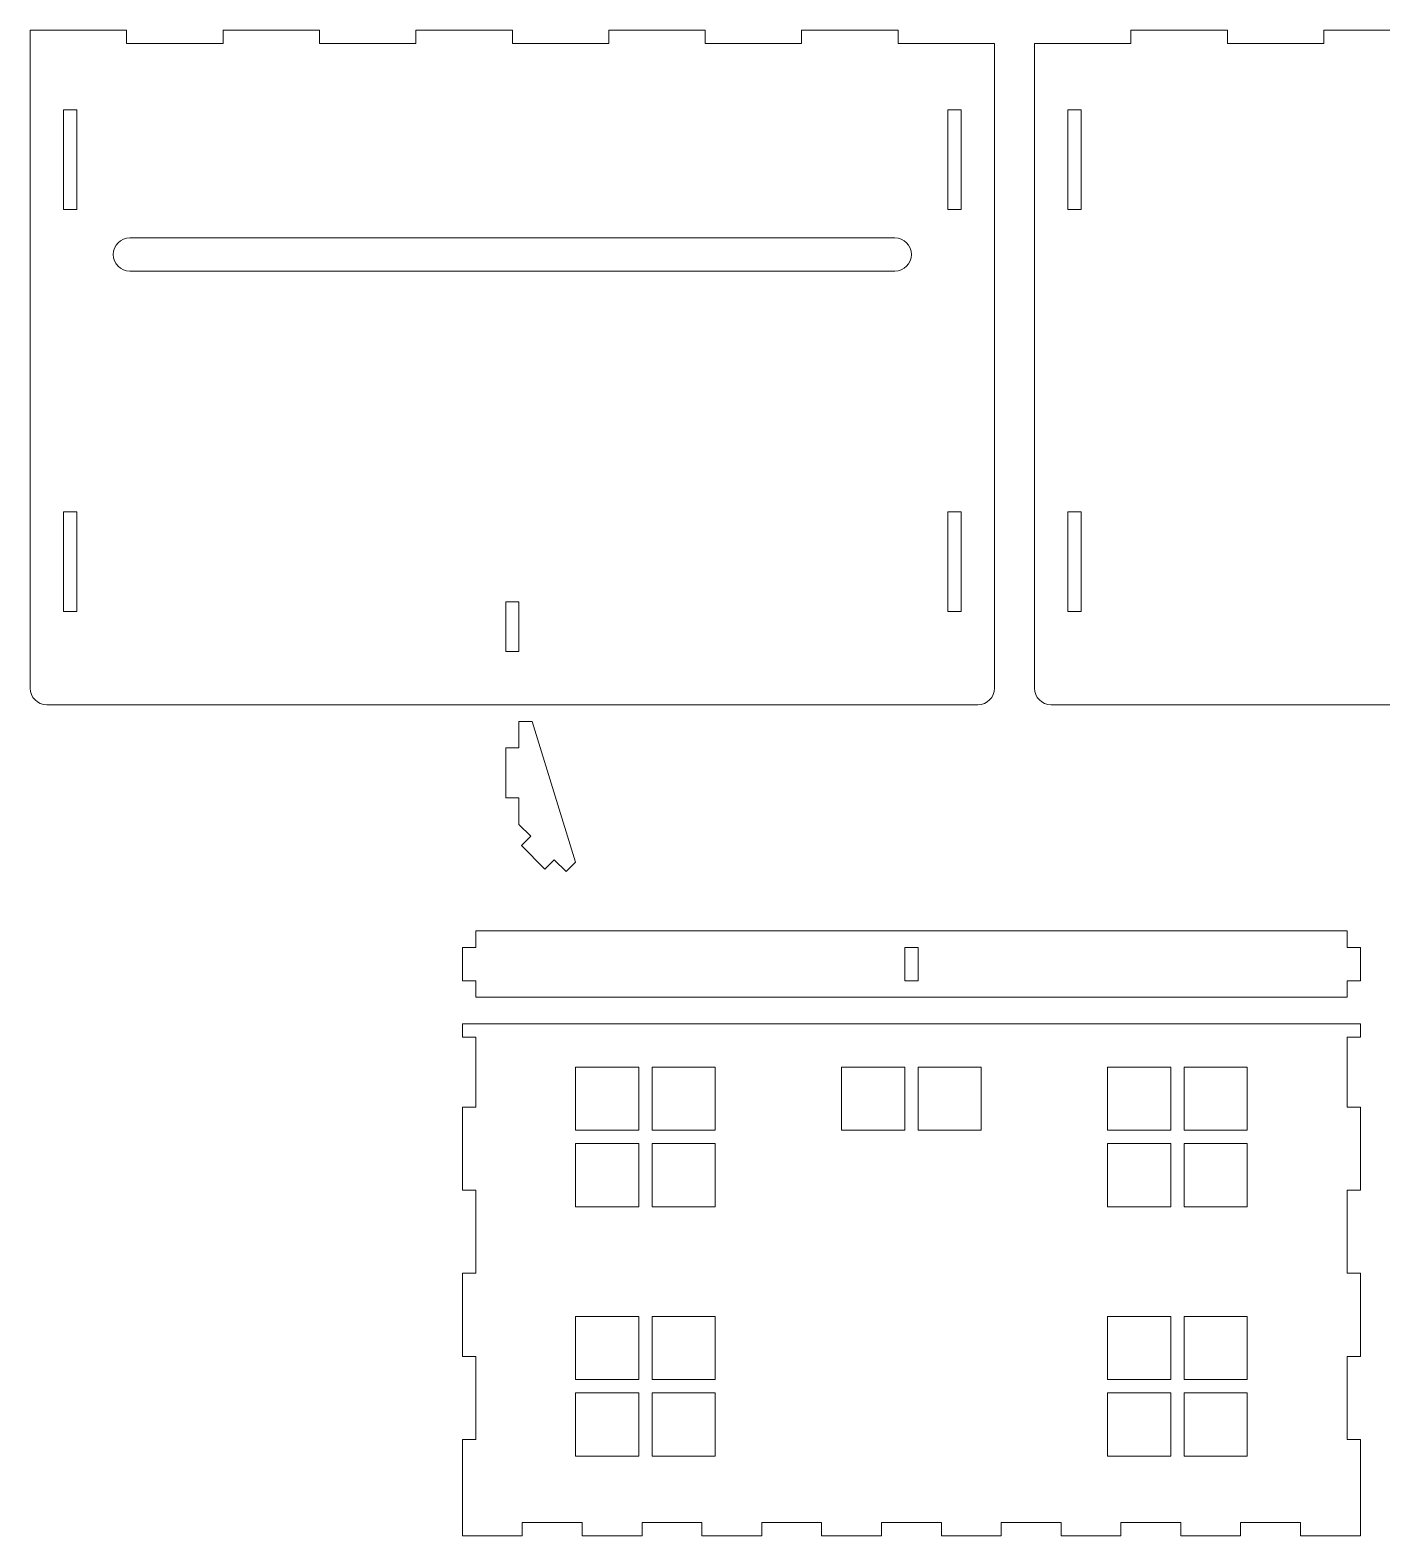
# Model space of a CAD drawing. Header units: centimetres. Extents: x -50 to 50, y -57 to 83.
# Drawn here: x -26.7 to 13.95, y 11.91 to 57.2 of the extents above; entities that cross this region are included whole.
import ezdxf

# ---------------------------------------------------------------- set-up
doc = ezdxf.new("R2010")
doc.units = ezdxf.units.CM
doc.header["$MEASUREMENT"] = 0
doc.layers.add('Layer 1', color=7, linetype='Continuous')

msp = doc.modelspace()

# ---------------------------------------------------------------- linework, layer by layer
at = {"layer": 'Layer 1', "color": 250, "lineweight": 9}
for points, knots in [([(-23.79999, 56.79927), (-23.79999, 56.79927), (-20.89999, 56.79927), (-20.89999, 56.79927), (-20.89999, 56.79927), (-20.89999, 56.79927), (-20.89999, 57.19927), (-20.89999, 57.19927), (-20.89999, 57.19927), (-20.89999, 57.19927), (-17.99999, 57.19927), (-17.99999, 57.19927), (-17.99999, 57.19927), (-17.99999, 57.19927), (-17.99999, 56.79927), (-17.99999, 56.79927), (-17.99999, 56.79927), (-17.99999, 56.79927), (-15.09999, 56.79927), (-15.09999, 56.79927), (-15.09999, 56.79927), (-15.09999, 56.79927), (-15.09999, 57.19927), (-15.09999, 57.19927), (-15.09999, 57.19927), (-15.09999, 57.19927), (-12.19999, 57.19927), (-12.19999, 57.19927), (-12.19999, 57.19927), (-12.19999, 57.19927), (-12.19999, 56.79927), (-12.19999, 56.79927), (-12.19999, 56.79927), (-12.19999, 56.79927), (-9.29999, 56.79927), (-9.29999, 56.79927), (-9.29999, 56.79927), (-9.29999, 56.79927), (-9.29999, 57.19927), (-9.29999, 57.19927), (-9.29999, 57.19927), (-9.29999, 57.19927), (-6.39999, 57.19927), (-6.39999, 57.19927), (-6.39999, 57.19927), (-6.39999, 57.19927), (-6.39999, 56.79927), (-6.39999, 56.79927), (-6.39999, 56.79927), (-6.39999, 56.79927), (-3.49999, 56.79927), (-3.49999, 56.79927), (-3.49999, 56.79927), (-3.49999, 56.79927), (-3.49999, 57.19927), (-3.49999, 57.19927), (-3.49999, 57.19927), (-3.49999, 57.19927), (-0.59999, 57.19927), (-0.59999, 57.19927), (-0.59999, 57.19927), (-0.59999, 57.19927), (-0.59999, 56.79927), (-0.59999, 56.79927), (-0.59999, 56.79927), (-0.59999, 56.79927), (2.3, 56.79927), (2.3, 56.79927), (2.3, 56.79927), (2.3, 56.79927), (2.3, 37.40738), (2.3, 37.40738), (2.3, 37.40738), (2.3, 37.13238), (2.07501, 36.90737), (1.80001, 36.90737), (1.80001, 36.90737), (1.80001, 36.90737), (-26.2, 36.90737), (-26.2, 36.90737), (-26.2, 36.90737), (-26.475, 36.90737), (-26.69999, 37.13238), (-26.69999, 37.40738), (-26.69999, 37.40738), (-26.69999, 37.40738), (-26.69999, 56.79927), (-26.69999, 56.79927), (-26.69999, 56.79927), (-26.69999, 56.79927), (-26.69999, 57.19927), (-26.69999, 57.19927), (-26.69999, 57.19927), (-26.69999, 57.19927), (-23.79999, 57.19927), (-23.79999, 57.19927), (-23.79999, 57.19927), (-23.79999, 57.19927), (-23.79999, 56.79927), (-23.79999, 56.79927)], [0, 0, 0, 0, 0.03846154, 0.03846154, 0.03846154, 0.03846154, 0.07692308, 0.07692308, 0.07692308, 0.07692308, 0.11538462, 0.11538462, 0.11538462, 0.11538462, 0.15384615, 0.15384615, 0.15384615, 0.15384615, 0.19230769, 0.19230769, 0.19230769, 0.19230769, 0.23076923, 0.23076923, 0.23076923, 0.23076923, 0.26923077, 0.26923077, 0.26923077, 0.26923077, 0.30769231, 0.30769231, 0.30769231, 0.30769231, 0.34615385, 0.34615385, 0.34615385, 0.34615385, 0.38461538, 0.38461538, 0.38461538, 0.38461538, 0.42307692, 0.42307692, 0.42307692, 0.42307692, 0.46153846, 0.46153846, 0.46153846, 0.46153846, 0.5, 0.5, 0.5, 0.5, 0.53846154, 0.53846154, 0.53846154, 0.53846154, 0.57692308, 0.57692308, 0.57692308, 0.57692308, 0.61538462, 0.61538462, 0.61538462, 0.61538462, 0.65384615, 0.65384615, 0.65384615, 0.65384615, 0.69230769, 0.69230769, 0.69230769, 0.69230769, 0.73076923, 0.73076923, 0.73076923, 0.73076923, 0.76923077, 0.76923077, 0.76923077, 0.76923077, 0.80769231, 0.80769231, 0.80769231, 0.80769231, 0.84615385, 0.84615385, 0.84615385, 0.84615385, 0.88461538, 0.88461538, 0.88461538, 0.88461538, 0.92307692, 0.92307692, 0.92307692, 0.92307692, 1, 1, 1, 1]), ([(29.59999, 56.79927), (29.59999, 56.79927), (26.69999, 56.79927), (26.69999, 56.79927), (26.69999, 56.79927), (26.69999, 56.79927), (26.69999, 57.19927), (26.69999, 57.19927), (26.69999, 57.19927), (26.69999, 57.19927), (23.79999, 57.19927), (23.79999, 57.19927), (23.79999, 57.19927), (23.79999, 57.19927), (23.79999, 56.79927), (23.79999, 56.79927), (23.79999, 56.79927), (23.79999, 56.79927), (20.89999, 56.79927), (20.89999, 56.79927), (20.89999, 56.79927), (20.89999, 56.79927), (20.89999, 57.19927), (20.89999, 57.19927), (20.89999, 57.19927), (20.89999, 57.19927), (17.99999, 57.19927), (17.99999, 57.19927), (17.99999, 57.19927), (17.99999, 57.19927), (17.99999, 56.79927), (17.99999, 56.79927), (17.99999, 56.79927), (17.99999, 56.79927), (15.09999, 56.79927), (15.09999, 56.79927), (15.09999, 56.79927), (15.09999, 56.79927), (15.09999, 57.19927), (15.09999, 57.19927), (15.09999, 57.19927), (15.09999, 57.19927), (12.19999, 57.19927), (12.19999, 57.19927), (12.19999, 57.19927), (12.19999, 57.19927), (12.19999, 56.79927), (12.19999, 56.79927), (12.19999, 56.79927), (12.19999, 56.79927), (9.29999, 56.79927), (9.29999, 56.79927), (9.29999, 56.79927), (9.29999, 56.79927), (9.29999, 57.19927), (9.29999, 57.19927), (9.29999, 57.19927), (9.29999, 57.19927), (6.39999, 57.19927), (6.39999, 57.19927), (6.39999, 57.19927), (6.39999, 57.19927), (6.39999, 56.79927), (6.39999, 56.79927), (6.39999, 56.79927), (6.39999, 56.79927), (3.5, 56.79927), (3.5, 56.79927), (3.5, 56.79927), (3.5, 56.79927), (3.5, 37.40738), (3.5, 37.40738), (3.5, 37.40738), (3.5, 37.13238), (3.72499, 36.90737), (3.99999, 36.90737), (3.99999, 36.90737), (3.99999, 36.90737), (32, 36.90737), (32, 36.90737), (32, 36.90737), (32.275, 36.90737), (32.49999, 37.13238), (32.49999, 37.40738), (32.49999, 37.40738), (32.49999, 37.40738), (32.49999, 56.79927), (32.49999, 56.79927), (32.49999, 56.79927), (32.49999, 56.79927), (32.49999, 57.19927), (32.49999, 57.19927), (32.49999, 57.19927), (32.49999, 57.19927), (29.59999, 57.19927), (29.59999, 57.19927), (29.59999, 57.19927), (29.59999, 57.19927), (29.59999, 56.79927), (29.59999, 56.79927)], [0, 0, 0, 0, 0.03846154, 0.03846154, 0.03846154, 0.03846154, 0.07692308, 0.07692308, 0.07692308, 0.07692308, 0.11538462, 0.11538462, 0.11538462, 0.11538462, 0.15384615, 0.15384615, 0.15384615, 0.15384615, 0.19230769, 0.19230769, 0.19230769, 0.19230769, 0.23076923, 0.23076923, 0.23076923, 0.23076923, 0.26923077, 0.26923077, 0.26923077, 0.26923077, 0.30769231, 0.30769231, 0.30769231, 0.30769231, 0.34615385, 0.34615385, 0.34615385, 0.34615385, 0.38461538, 0.38461538, 0.38461538, 0.38461538, 0.42307692, 0.42307692, 0.42307692, 0.42307692, 0.46153846, 0.46153846, 0.46153846, 0.46153846, 0.5, 0.5, 0.5, 0.5, 0.53846154, 0.53846154, 0.53846154, 0.53846154, 0.57692308, 0.57692308, 0.57692308, 0.57692308, 0.61538462, 0.61538462, 0.61538462, 0.61538462, 0.65384615, 0.65384615, 0.65384615, 0.65384615, 0.69230769, 0.69230769, 0.69230769, 0.69230769, 0.73076923, 0.73076923, 0.73076923, 0.73076923, 0.76923077, 0.76923077, 0.76923077, 0.76923077, 0.80769231, 0.80769231, 0.80769231, 0.80769231, 0.84615385, 0.84615385, 0.84615385, 0.84615385, 0.88461538, 0.88461538, 0.88461538, 0.88461538, 0.92307692, 0.92307692, 0.92307692, 0.92307692, 1, 1, 1, 1]), ([(-25.7, 54.79927), (-25.7, 54.79927), (-25.3, 54.79927), (-25.3, 54.79927), (-25.3, 54.79927), (-25.3, 54.79927), (-25.3, 51.79927), (-25.3, 51.79927), (-25.3, 51.79927), (-25.3, 51.79927), (-25.7, 51.79927), (-25.7, 51.79927), (-25.7, 51.79927), (-25.7, 51.79927), (-25.7, 54.79927), (-25.7, 54.79927)], [0, 0, 0, 0, 0.2, 0.2, 0.2, 0.2, 0.4, 0.4, 0.4, 0.4, 0.6, 0.6, 0.6, 0.6, 1, 1, 1, 1]), ([(0.90001, 54.79927), (0.90001, 54.79927), (1.30001, 54.79927), (1.30001, 54.79927), (1.30001, 54.79927), (1.30001, 54.79927), (1.30001, 51.79927), (1.30001, 51.79927), (1.30001, 51.79927), (1.30001, 51.79927), (0.90001, 51.79927), (0.90001, 51.79927), (0.90001, 51.79927), (0.90001, 51.79927), (0.90001, 54.79927), (0.90001, 54.79927)], [0, 0, 0, 0, 0.2, 0.2, 0.2, 0.2, 0.4, 0.4, 0.4, 0.4, 0.6, 0.6, 0.6, 0.6, 1, 1, 1, 1]), ([(4.89999, 54.79927), (4.89999, 54.79927), (4.49999, 54.79927), (4.49999, 54.79927), (4.49999, 54.79927), (4.49999, 54.79927), (4.49999, 51.79927), (4.49999, 51.79927), (4.49999, 51.79927), (4.49999, 51.79927), (4.89999, 51.79927), (4.89999, 51.79927), (4.89999, 51.79927), (4.89999, 51.79927), (4.89999, 54.79927), (4.89999, 54.79927)], [0, 0, 0, 0, 0.2, 0.2, 0.2, 0.2, 0.4, 0.4, 0.4, 0.4, 0.6, 0.6, 0.6, 0.6, 1, 1, 1, 1]), ([(-23.70002, 50.94927), (-23.70002, 50.94927), (-0.69998, 50.94927), (-0.69998, 50.94927), (-0.69998, 50.94927), (-0.42499, 50.94927), (-0.2, 50.72428), (-0.2, 50.44928), (-0.2, 50.44928), (-0.2, 50.44928), (-0.2, 50.44926), (-0.2, 50.44926), (-0.2, 50.44926), (-0.2, 50.17426), (-0.42499, 49.94927), (-0.69998, 49.94927), (-0.69998, 49.94927), (-0.69998, 49.94927), (-23.70002, 49.94927), (-23.70002, 49.94927), (-23.70002, 49.94927), (-23.97501, 49.94927), (-24.2, 50.17426), (-24.2, 50.44926), (-24.2, 50.44926), (-24.2, 50.44926), (-24.2, 50.44928), (-24.2, 50.44928), (-24.2, 50.44928), (-24.2, 50.72428), (-23.97501, 50.94927), (-23.70002, 50.94927)], [0, 0, 0, 0, 0.11111111, 0.11111111, 0.11111111, 0.11111111, 0.22222222, 0.22222222, 0.22222222, 0.22222222, 0.33333333, 0.33333333, 0.33333333, 0.33333333, 0.44444444, 0.44444444, 0.44444444, 0.44444444, 0.55555556, 0.55555556, 0.55555556, 0.55555556, 0.66666667, 0.66666667, 0.66666667, 0.66666667, 0.77777778, 0.77777778, 0.77777778, 0.77777778, 1, 1, 1, 1]), ([(-25.7, 42.70737), (-25.7, 42.70737), (-25.3, 42.70737), (-25.3, 42.70737), (-25.3, 42.70737), (-25.3, 42.70737), (-25.3, 39.70737), (-25.3, 39.70737), (-25.3, 39.70737), (-25.3, 39.70737), (-25.7, 39.70737), (-25.7, 39.70737), (-25.7, 39.70737), (-25.7, 39.70737), (-25.7, 42.70737), (-25.7, 42.70737)], [0, 0, 0, 0, 0.2, 0.2, 0.2, 0.2, 0.4, 0.4, 0.4, 0.4, 0.6, 0.6, 0.6, 0.6, 1, 1, 1, 1]), ([(0.90001, 42.70737), (0.90001, 42.70737), (1.30001, 42.70737), (1.30001, 42.70737), (1.30001, 42.70737), (1.30001, 42.70737), (1.30001, 39.70737), (1.30001, 39.70737), (1.30001, 39.70737), (1.30001, 39.70737), (0.90001, 39.70737), (0.90001, 39.70737), (0.90001, 39.70737), (0.90001, 39.70737), (0.90001, 42.70737), (0.90001, 42.70737)], [0, 0, 0, 0, 0.2, 0.2, 0.2, 0.2, 0.4, 0.4, 0.4, 0.4, 0.6, 0.6, 0.6, 0.6, 1, 1, 1, 1]), ([(4.89999, 42.70737), (4.89999, 42.70737), (4.49999, 42.70737), (4.49999, 42.70737), (4.49999, 42.70737), (4.49999, 42.70737), (4.49999, 39.70737), (4.49999, 39.70737), (4.49999, 39.70737), (4.49999, 39.70737), (4.89999, 39.70737), (4.89999, 39.70737), (4.89999, 39.70737), (4.89999, 39.70737), (4.89999, 42.70737), (4.89999, 42.70737)], [0, 0, 0, 0, 0.2, 0.2, 0.2, 0.2, 0.4, 0.4, 0.4, 0.4, 0.6, 0.6, 0.6, 0.6, 1, 1, 1, 1]), ([(-12.4, 40.00737), (-12.4, 40.00737), (-12, 40.00737), (-12, 40.00737), (-12, 40.00737), (-12, 40.00737), (-12, 38.50737), (-12, 38.50737), (-12, 38.50737), (-12, 38.50737), (-12.4, 38.50737), (-12.4, 38.50737), (-12.4, 38.50737), (-12.4, 38.50737), (-12.4, 40.00737), (-12.4, 40.00737)], [0, 0, 0, 0, 0.2, 0.2, 0.2, 0.2, 0.4, 0.4, 0.4, 0.4, 0.6, 0.6, 0.6, 0.6, 1, 1, 1, 1]), ([(-12.4, 35.60737), (-12.4, 35.60737), (-12.00001, 35.60737), (-12.00001, 35.60737), (-12.00001, 35.60737), (-12.00001, 35.60737), (-12.00001, 36.40738), (-12.00001, 36.40738), (-12.00001, 36.40738), (-12.00001, 36.40738), (-11.60001, 36.40738), (-11.60001, 36.40738), (-11.60001, 36.40738), (-11.60001, 36.40738), (-10.30295, 32.17601), (-10.30295, 32.17601), (-10.30295, 32.17601), (-10.30295, 32.17601), (-10.58579, 31.89317), (-10.58579, 31.89317), (-10.58579, 31.89317), (-10.58579, 31.89317), (-10.93935, 32.24672), (-10.93935, 32.24672), (-10.93935, 32.24672), (-10.93935, 32.24672), (-11.22219, 31.96388), (-11.22219, 31.96388), (-11.22219, 31.96388), (-11.22219, 31.96388), (-11.9293, 32.67098), (-11.9293, 32.67098), (-11.9293, 32.67098), (-11.9293, 32.67098), (-11.64645, 32.95383), (-11.64645, 32.95383), (-11.64645, 32.95383), (-11.64645, 32.95383), (-12.00001, 33.30738), (-12.00001, 33.30738), (-12.00001, 33.30738), (-12.00001, 33.30738), (-12.00001, 34.10737), (-12.00001, 34.10737), (-12.00001, 34.10737), (-12.00001, 34.10737), (-12.4, 34.10737), (-12.4, 34.10737), (-12.4, 34.10737), (-12.4, 34.10737), (-12.4, 35.60737), (-12.4, 35.60737)], [0, 0, 0, 0, 0.07142857, 0.07142857, 0.07142857, 0.07142857, 0.14285714, 0.14285714, 0.14285714, 0.14285714, 0.21428571, 0.21428571, 0.21428571, 0.21428571, 0.28571429, 0.28571429, 0.28571429, 0.28571429, 0.35714286, 0.35714286, 0.35714286, 0.35714286, 0.42857143, 0.42857143, 0.42857143, 0.42857143, 0.5, 0.5, 0.5, 0.5, 0.57142857, 0.57142857, 0.57142857, 0.57142857, 0.64285714, 0.64285714, 0.64285714, 0.64285714, 0.71428571, 0.71428571, 0.71428571, 0.71428571, 0.78571429, 0.78571429, 0.78571429, 0.78571429, 0.85714286, 0.85714286, 0.85714286, 0.85714286, 1, 1, 1, 1]), ([(-13.3, 30.10737), (-13.3, 30.10737), (12.9, 30.10737), (12.9, 30.10737), (12.9, 30.10737), (12.9, 30.10737), (12.9, 29.60737), (12.9, 29.60737), (12.9, 29.60737), (12.9, 29.60737), (13.3, 29.60737), (13.3, 29.60737), (13.3, 29.60737), (13.3, 29.60737), (13.3, 28.60737), (13.3, 28.60737), (13.3, 28.60737), (13.3, 28.60737), (12.9, 28.60737), (12.9, 28.60737), (12.9, 28.60737), (12.9, 28.60737), (12.9, 28.10737), (12.9, 28.10737), (12.9, 28.10737), (12.9, 28.10737), (-13.3, 28.10737), (-13.3, 28.10737), (-13.3, 28.10737), (-13.3, 28.10737), (-13.3, 28.60737), (-13.3, 28.60737), (-13.3, 28.60737), (-13.3, 28.60737), (-13.7, 28.60737), (-13.7, 28.60737), (-13.7, 28.60737), (-13.7, 28.60737), (-13.7, 29.60737), (-13.7, 29.60737), (-13.7, 29.60737), (-13.7, 29.60737), (-13.3, 29.60737), (-13.3, 29.60737), (-13.3, 29.60737), (-13.3, 29.60737), (-13.3, 30.10737), (-13.3, 30.10737)], [0, 0, 0, 0, 0.07692308, 0.07692308, 0.07692308, 0.07692308, 0.15384615, 0.15384615, 0.15384615, 0.15384615, 0.23076923, 0.23076923, 0.23076923, 0.23076923, 0.30769231, 0.30769231, 0.30769231, 0.30769231, 0.38461538, 0.38461538, 0.38461538, 0.38461538, 0.46153846, 0.46153846, 0.46153846, 0.46153846, 0.53846154, 0.53846154, 0.53846154, 0.53846154, 0.61538462, 0.61538462, 0.61538462, 0.61538462, 0.69230769, 0.69230769, 0.69230769, 0.69230769, 0.76923077, 0.76923077, 0.76923077, 0.76923077, 0.84615385, 0.84615385, 0.84615385, 0.84615385, 1, 1, 1, 1]), ([(-0.39999, 29.60737), (-0.39999, 29.60737), (0.00001, 29.60737), (0.00001, 29.60737), (0.00001, 29.60737), (0.00001, 29.60737), (0.00001, 28.60737), (0.00001, 28.60737), (0.00001, 28.60737), (0.00001, 28.60737), (-0.39999, 28.60737), (-0.39999, 28.60737), (-0.39999, 28.60737), (-0.39999, 28.60737), (-0.39999, 29.60737), (-0.39999, 29.60737)], [0, 0, 0, 0, 0.2, 0.2, 0.2, 0.2, 0.4, 0.4, 0.4, 0.4, 0.6, 0.6, 0.6, 0.6, 1, 1, 1, 1]), ([(-13.30001, 27.30737), (-13.30001, 27.30737), (12.89999, 27.30737), (12.89999, 27.30737), (12.89999, 27.30737), (12.89999, 27.30737), (13.29999, 27.30737), (13.29999, 27.30737), (13.29999, 27.30737), (13.29999, 27.30737), (13.29999, 26.90737), (13.29999, 26.90737), (13.29999, 26.90737), (13.29999, 26.90737), (12.89999, 26.90737), (12.89999, 26.90737), (12.89999, 26.90737), (12.89999, 26.90737), (12.89999, 24.80738), (12.89999, 24.80738), (12.89999, 24.80738), (12.89999, 24.80738), (13.29999, 24.80738), (13.29999, 24.80738), (13.29999, 24.80738), (13.29999, 24.80738), (13.29999, 22.30738), (13.29999, 22.30738), (13.29999, 22.30738), (13.29999, 22.30738), (12.89999, 22.30738), (12.89999, 22.30738), (12.89999, 22.30738), (12.89999, 22.30738), (12.89999, 19.80738), (12.89999, 19.80738), (12.89999, 19.80738), (12.89999, 19.80738), (13.29999, 19.80738), (13.29999, 19.80738), (13.29999, 19.80738), (13.29999, 19.80738), (13.29999, 17.30738), (13.29999, 17.30738), (13.29999, 17.30738), (13.29999, 17.30738), (12.89999, 17.30738), (12.89999, 17.30738), (12.89999, 17.30738), (12.89999, 17.30738), (12.89999, 14.80738), (12.89999, 14.80738), (12.89999, 14.80738), (12.89999, 14.80738), (13.29999, 14.80738), (13.29999, 14.80738), (13.29999, 14.80738), (13.29999, 14.80738), (13.29999, 12.30738), (13.29999, 12.30738), (13.29999, 12.30738), (13.29999, 12.30738), (13.3, 12.30738), (13.3, 12.30738), (13.3, 12.30738), (13.3, 12.30738), (13.3, 11.90738), (13.3, 11.90738), (13.3, 11.90738), (13.3, 11.90738), (11.5, 11.90738), (11.5, 11.90738), (11.5, 11.90738), (11.5, 11.90738), (11.5, 12.30738), (11.5, 12.30738), (11.5, 12.30738), (11.5, 12.30738), (9.7, 12.30738), (9.7, 12.30738), (9.7, 12.30738), (9.7, 12.30738), (9.7, 11.90738), (9.7, 11.90738), (9.7, 11.90738), (9.7, 11.90738), (7.9, 11.90738), (7.9, 11.90738), (7.9, 11.90738), (7.9, 11.90738), (7.9, 12.30738), (7.9, 12.30738), (7.9, 12.30738), (7.9, 12.30738), (6.1, 12.30738), (6.1, 12.30738), (6.1, 12.30738), (6.1, 12.30738), (6.1, 11.90738), (6.1, 11.90738), (6.1, 11.90738), (6.1, 11.90738), (4.3, 11.90738), (4.3, 11.90738), (4.3, 11.90738), (4.3, 11.90738), (4.3, 12.30738), (4.3, 12.30738), (4.3, 12.30738), (4.3, 12.30738), (2.5, 12.30738), (2.5, 12.30738), (2.5, 12.30738), (2.5, 12.30738), (2.5, 11.90738), (2.5, 11.90738), (2.5, 11.90738), (2.5, 11.90738), (0.7, 11.90738), (0.7, 11.90738), (0.7, 11.90738), (0.7, 11.90738), (0.7, 12.30738), (0.7, 12.30738), (0.7, 12.30738), (0.7, 12.30738), (-1.1, 12.30738), (-1.1, 12.30738), (-1.1, 12.30738), (-1.1, 12.30738), (-1.1, 11.90738), (-1.1, 11.90738), (-1.1, 11.90738), (-1.1, 11.90738), (-2.9, 11.90738), (-2.9, 11.90738), (-2.9, 11.90738), (-2.9, 11.90738), (-2.9, 12.30738), (-2.9, 12.30738), (-2.9, 12.30738), (-2.9, 12.30738), (-4.7, 12.30738), (-4.7, 12.30738), (-4.7, 12.30738), (-4.7, 12.30738), (-4.7, 11.90738), (-4.7, 11.90738), (-4.7, 11.90738), (-4.7, 11.90738), (-6.5, 11.90738), (-6.5, 11.90738), (-6.5, 11.90738), (-6.5, 11.90738), (-6.5, 12.30738), (-6.5, 12.30738), (-6.5, 12.30738), (-6.5, 12.30738), (-8.3, 12.30738), (-8.3, 12.30738), (-8.3, 12.30738), (-8.3, 12.30738), (-8.3, 11.90738), (-8.3, 11.90738), (-8.3, 11.90738), (-8.3, 11.90738), (-10.1, 11.90738), (-10.1, 11.90738), (-10.1, 11.90738), (-10.1, 11.90738), (-10.1, 12.30738), (-10.1, 12.30738), (-10.1, 12.30738), (-10.1, 12.30738), (-11.9, 12.30738), (-11.9, 12.30738), (-11.9, 12.30738), (-11.9, 12.30738), (-11.9, 11.90738), (-11.9, 11.90738), (-11.9, 11.90738), (-11.9, 11.90738), (-13.7, 11.90738), (-13.7, 11.90738), (-13.7, 11.90738), (-13.7, 11.90738), (-13.7, 12.30738), (-13.7, 12.30738), (-13.7, 12.30738), (-13.7, 12.30738), (-13.7, 14.80738), (-13.7, 14.80738), (-13.7, 14.80738), (-13.7, 14.80738), (-13.3, 14.80738), (-13.3, 14.80738), (-13.3, 14.80738), (-13.3, 14.80738), (-13.3, 17.30738), (-13.3, 17.30738), (-13.3, 17.30738), (-13.3, 17.30738), (-13.7, 17.30738), (-13.7, 17.30738), (-13.7, 17.30738), (-13.7, 17.30738), (-13.7, 19.80738), (-13.7, 19.80738), (-13.7, 19.80738), (-13.7, 19.80738), (-13.3, 19.80738), (-13.3, 19.80738), (-13.3, 19.80738), (-13.3, 19.80738), (-13.3, 22.30738), (-13.3, 22.30738), (-13.3, 22.30738), (-13.3, 22.30738), (-13.7, 22.30738), (-13.7, 22.30738), (-13.7, 22.30738), (-13.7, 22.30738), (-13.7, 24.80738), (-13.7, 24.80738), (-13.7, 24.80738), (-13.7, 24.80738), (-13.3, 24.80738), (-13.3, 24.80738), (-13.3, 24.80738), (-13.3, 24.80738), (-13.30001, 26.90737), (-13.30001, 26.90737), (-13.30001, 26.90737), (-13.30001, 26.90737), (-13.70001, 26.90737), (-13.70001, 26.90737), (-13.70001, 26.90737), (-13.70001, 26.90737), (-13.70001, 27.30737), (-13.70001, 27.30737), (-13.70001, 27.30737), (-13.70001, 27.30737), (-13.30001, 27.30737), (-13.30001, 27.30737)], [0, 0, 0, 0, 0.01612903, 0.01612903, 0.01612903, 0.01612903, 0.03225806, 0.03225806, 0.03225806, 0.03225806, 0.0483871, 0.0483871, 0.0483871, 0.0483871, 0.06451613, 0.06451613, 0.06451613, 0.06451613, 0.08064516, 0.08064516, 0.08064516, 0.08064516, 0.09677419, 0.09677419, 0.09677419, 0.09677419, 0.11290323, 0.11290323, 0.11290323, 0.11290323, 0.12903226, 0.12903226, 0.12903226, 0.12903226, 0.14516129, 0.14516129, 0.14516129, 0.14516129, 0.16129032, 0.16129032, 0.16129032, 0.16129032, 0.17741935, 0.17741935, 0.17741935, 0.17741935, 0.19354839, 0.19354839, 0.19354839, 0.19354839, 0.20967742, 0.20967742, 0.20967742, 0.20967742, 0.22580645, 0.22580645, 0.22580645, 0.22580645, 0.24193548, 0.24193548, 0.24193548, 0.24193548, 0.25806452, 0.25806452, 0.25806452, 0.25806452, 0.27419355, 0.27419355, 0.27419355, 0.27419355, 0.29032258, 0.29032258, 0.29032258, 0.29032258, 0.30645161, 0.30645161, 0.30645161, 0.30645161, 0.32258065, 0.32258065, 0.32258065, 0.32258065, 0.33870968, 0.33870968, 0.33870968, 0.33870968, 0.35483871, 0.35483871, 0.35483871, 0.35483871, 0.37096774, 0.37096774, 0.37096774, 0.37096774, 0.38709677, 0.38709677, 0.38709677, 0.38709677, 0.40322581, 0.40322581, 0.40322581, 0.40322581, 0.41935484, 0.41935484, 0.41935484, 0.41935484, 0.43548387, 0.43548387, 0.43548387, 0.43548387, 0.4516129, 0.4516129, 0.4516129, 0.4516129, 0.46774194, 0.46774194, 0.46774194, 0.46774194, 0.48387097, 0.48387097, 0.48387097, 0.48387097, 0.5, 0.5, 0.5, 0.5, 0.51612903, 0.51612903, 0.51612903, 0.51612903, 0.53225806, 0.53225806, 0.53225806, 0.53225806, 0.5483871, 0.5483871, 0.5483871, 0.5483871, 0.56451613, 0.56451613, 0.56451613, 0.56451613, 0.58064516, 0.58064516, 0.58064516, 0.58064516, 0.59677419, 0.59677419, 0.59677419, 0.59677419, 0.61290323, 0.61290323, 0.61290323, 0.61290323, 0.62903226, 0.62903226, 0.62903226, 0.62903226, 0.64516129, 0.64516129, 0.64516129, 0.64516129, 0.66129032, 0.66129032, 0.66129032, 0.66129032, 0.67741935, 0.67741935, 0.67741935, 0.67741935, 0.69354839, 0.69354839, 0.69354839, 0.69354839, 0.70967742, 0.70967742, 0.70967742, 0.70967742, 0.72580645, 0.72580645, 0.72580645, 0.72580645, 0.74193548, 0.74193548, 0.74193548, 0.74193548, 0.75806452, 0.75806452, 0.75806452, 0.75806452, 0.77419355, 0.77419355, 0.77419355, 0.77419355, 0.79032258, 0.79032258, 0.79032258, 0.79032258, 0.80645161, 0.80645161, 0.80645161, 0.80645161, 0.82258065, 0.82258065, 0.82258065, 0.82258065, 0.83870968, 0.83870968, 0.83870968, 0.83870968, 0.85483871, 0.85483871, 0.85483871, 0.85483871, 0.87096774, 0.87096774, 0.87096774, 0.87096774, 0.88709677, 0.88709677, 0.88709677, 0.88709677, 0.90322581, 0.90322581, 0.90322581, 0.90322581, 0.91935484, 0.91935484, 0.91935484, 0.91935484, 0.93548387, 0.93548387, 0.93548387, 0.93548387, 0.9516129, 0.9516129, 0.9516129, 0.9516129, 0.96774194, 0.96774194, 0.96774194, 0.96774194, 1, 1, 1, 1]), ([(-10.30001, 26.00738), (-10.30001, 26.00738), (-8.40001, 26.00738), (-8.40001, 26.00738), (-8.40001, 26.00738), (-8.40001, 26.00738), (-8.40001, 24.10738), (-8.40001, 24.10738), (-8.40001, 24.10738), (-8.40001, 24.10738), (-10.30001, 24.10738), (-10.30001, 24.10738), (-10.30001, 24.10738), (-10.30001, 24.10738), (-10.30001, 26.00738), (-10.30001, 26.00738)], [0, 0, 0, 0, 0.2, 0.2, 0.2, 0.2, 0.4, 0.4, 0.4, 0.4, 0.6, 0.6, 0.6, 0.6, 1, 1, 1, 1]), ([(-8.00001, 26.00738), (-8.00001, 26.00738), (-6.10001, 26.00738), (-6.10001, 26.00738), (-6.10001, 26.00738), (-6.10001, 26.00738), (-6.10001, 24.10738), (-6.10001, 24.10738), (-6.10001, 24.10738), (-6.10001, 24.10738), (-8.00001, 24.10738), (-8.00001, 24.10738), (-8.00001, 24.10738), (-8.00001, 24.10738), (-8.00001, 26.00738), (-8.00001, 26.00738)], [0, 0, 0, 0, 0.2, 0.2, 0.2, 0.2, 0.4, 0.4, 0.4, 0.4, 0.6, 0.6, 0.6, 0.6, 1, 1, 1, 1]), ([(-2.30001, 26.00737), (-2.30001, 26.00737), (-0.40001, 26.00737), (-0.40001, 26.00737), (-0.40001, 26.00737), (-0.40001, 26.00737), (-0.40001, 24.10737), (-0.40001, 24.10737), (-0.40001, 24.10737), (-0.40001, 24.10737), (-2.30001, 24.10737), (-2.30001, 24.10737), (-2.30001, 24.10737), (-2.30001, 24.10737), (-2.30001, 26.00737), (-2.30001, 26.00737)], [0, 0, 0, 0, 0.2, 0.2, 0.2, 0.2, 0.4, 0.4, 0.4, 0.4, 0.6, 0.6, 0.6, 0.6, 1, 1, 1, 1]), ([(-0.00001, 26.00737), (-0.00001, 26.00737), (1.89999, 26.00737), (1.89999, 26.00737), (1.89999, 26.00737), (1.89999, 26.00737), (1.89999, 24.10737), (1.89999, 24.10737), (1.89999, 24.10737), (1.89999, 24.10737), (-0.00001, 24.10737), (-0.00001, 24.10737), (-0.00001, 24.10737), (-0.00001, 24.10737), (-0.00001, 26.00737), (-0.00001, 26.00737)], [0, 0, 0, 0, 0.2, 0.2, 0.2, 0.2, 0.4, 0.4, 0.4, 0.4, 0.6, 0.6, 0.6, 0.6, 1, 1, 1, 1]), ([(5.69999, 26.00738), (5.69999, 26.00738), (7.59999, 26.00738), (7.59999, 26.00738), (7.59999, 26.00738), (7.59999, 26.00738), (7.59999, 24.10738), (7.59999, 24.10738), (7.59999, 24.10738), (7.59999, 24.10738), (5.69999, 24.10738), (5.69999, 24.10738), (5.69999, 24.10738), (5.69999, 24.10738), (5.69999, 26.00738), (5.69999, 26.00738)], [0, 0, 0, 0, 0.2, 0.2, 0.2, 0.2, 0.4, 0.4, 0.4, 0.4, 0.6, 0.6, 0.6, 0.6, 1, 1, 1, 1]), ([(7.99999, 26.00738), (7.99999, 26.00738), (9.89999, 26.00738), (9.89999, 26.00738), (9.89999, 26.00738), (9.89999, 26.00738), (9.89999, 24.10738), (9.89999, 24.10738), (9.89999, 24.10738), (9.89999, 24.10738), (7.99999, 24.10738), (7.99999, 24.10738), (7.99999, 24.10738), (7.99999, 24.10738), (7.99999, 26.00738), (7.99999, 26.00738)], [0, 0, 0, 0, 0.2, 0.2, 0.2, 0.2, 0.4, 0.4, 0.4, 0.4, 0.6, 0.6, 0.6, 0.6, 1, 1, 1, 1]), ([(-10.30001, 23.70738), (-10.30001, 23.70738), (-8.40001, 23.70738), (-8.40001, 23.70738), (-8.40001, 23.70738), (-8.40001, 23.70738), (-8.40001, 21.80738), (-8.40001, 21.80738), (-8.40001, 21.80738), (-8.40001, 21.80738), (-10.30001, 21.80738), (-10.30001, 21.80738), (-10.30001, 21.80738), (-10.30001, 21.80738), (-10.30001, 23.70738), (-10.30001, 23.70738)], [0, 0, 0, 0, 0.2, 0.2, 0.2, 0.2, 0.4, 0.4, 0.4, 0.4, 0.6, 0.6, 0.6, 0.6, 1, 1, 1, 1]), ([(-8.00001, 23.70738), (-8.00001, 23.70738), (-6.10001, 23.70738), (-6.10001, 23.70738), (-6.10001, 23.70738), (-6.10001, 23.70738), (-6.10001, 21.80738), (-6.10001, 21.80738), (-6.10001, 21.80738), (-6.10001, 21.80738), (-8.00001, 21.80738), (-8.00001, 21.80738), (-8.00001, 21.80738), (-8.00001, 21.80738), (-8.00001, 23.70738), (-8.00001, 23.70738)], [0, 0, 0, 0, 0.2, 0.2, 0.2, 0.2, 0.4, 0.4, 0.4, 0.4, 0.6, 0.6, 0.6, 0.6, 1, 1, 1, 1]), ([(5.69999, 23.70738), (5.69999, 23.70738), (7.59999, 23.70738), (7.59999, 23.70738), (7.59999, 23.70738), (7.59999, 23.70738), (7.59999, 21.80738), (7.59999, 21.80738), (7.59999, 21.80738), (7.59999, 21.80738), (5.69999, 21.80738), (5.69999, 21.80738), (5.69999, 21.80738), (5.69999, 21.80738), (5.69999, 23.70738), (5.69999, 23.70738)], [0, 0, 0, 0, 0.2, 0.2, 0.2, 0.2, 0.4, 0.4, 0.4, 0.4, 0.6, 0.6, 0.6, 0.6, 1, 1, 1, 1]), ([(7.99999, 23.70738), (7.99999, 23.70738), (9.89999, 23.70738), (9.89999, 23.70738), (9.89999, 23.70738), (9.89999, 23.70738), (9.89999, 21.80738), (9.89999, 21.80738), (9.89999, 21.80738), (9.89999, 21.80738), (7.99999, 21.80738), (7.99999, 21.80738), (7.99999, 21.80738), (7.99999, 21.80738), (7.99999, 23.70738), (7.99999, 23.70738)], [0, 0, 0, 0, 0.2, 0.2, 0.2, 0.2, 0.4, 0.4, 0.4, 0.4, 0.6, 0.6, 0.6, 0.6, 1, 1, 1, 1]), ([(-10.30001, 18.50738), (-10.30001, 18.50738), (-8.40001, 18.50738), (-8.40001, 18.50738), (-8.40001, 18.50738), (-8.40001, 18.50738), (-8.40001, 16.60738), (-8.40001, 16.60738), (-8.40001, 16.60738), (-8.40001, 16.60738), (-10.30001, 16.60738), (-10.30001, 16.60738), (-10.30001, 16.60738), (-10.30001, 16.60738), (-10.30001, 18.50738), (-10.30001, 18.50738)], [0, 0, 0, 0, 0.2, 0.2, 0.2, 0.2, 0.4, 0.4, 0.4, 0.4, 0.6, 0.6, 0.6, 0.6, 1, 1, 1, 1]), ([(-8.00001, 18.50738), (-8.00001, 18.50738), (-6.10001, 18.50738), (-6.10001, 18.50738), (-6.10001, 18.50738), (-6.10001, 18.50738), (-6.10001, 16.60738), (-6.10001, 16.60738), (-6.10001, 16.60738), (-6.10001, 16.60738), (-8.00001, 16.60738), (-8.00001, 16.60738), (-8.00001, 16.60738), (-8.00001, 16.60738), (-8.00001, 18.50738), (-8.00001, 18.50738)], [0, 0, 0, 0, 0.2, 0.2, 0.2, 0.2, 0.4, 0.4, 0.4, 0.4, 0.6, 0.6, 0.6, 0.6, 1, 1, 1, 1]), ([(5.69999, 18.50738), (5.69999, 18.50738), (7.59999, 18.50738), (7.59999, 18.50738), (7.59999, 18.50738), (7.59999, 18.50738), (7.59999, 16.60738), (7.59999, 16.60738), (7.59999, 16.60738), (7.59999, 16.60738), (5.69999, 16.60738), (5.69999, 16.60738), (5.69999, 16.60738), (5.69999, 16.60738), (5.69999, 18.50738), (5.69999, 18.50738)], [0, 0, 0, 0, 0.2, 0.2, 0.2, 0.2, 0.4, 0.4, 0.4, 0.4, 0.6, 0.6, 0.6, 0.6, 1, 1, 1, 1]), ([(7.99999, 18.50738), (7.99999, 18.50738), (9.89999, 18.50738), (9.89999, 18.50738), (9.89999, 18.50738), (9.89999, 18.50738), (9.89999, 16.60738), (9.89999, 16.60738), (9.89999, 16.60738), (9.89999, 16.60738), (7.99999, 16.60738), (7.99999, 16.60738), (7.99999, 16.60738), (7.99999, 16.60738), (7.99999, 18.50738), (7.99999, 18.50738)], [0, 0, 0, 0, 0.2, 0.2, 0.2, 0.2, 0.4, 0.4, 0.4, 0.4, 0.6, 0.6, 0.6, 0.6, 1, 1, 1, 1]), ([(-10.30001, 16.20738), (-10.30001, 16.20738), (-8.40001, 16.20738), (-8.40001, 16.20738), (-8.40001, 16.20738), (-8.40001, 16.20738), (-8.40001, 14.30738), (-8.40001, 14.30738), (-8.40001, 14.30738), (-8.40001, 14.30738), (-10.30001, 14.30738), (-10.30001, 14.30738), (-10.30001, 14.30738), (-10.30001, 14.30738), (-10.30001, 16.20738), (-10.30001, 16.20738)], [0, 0, 0, 0, 0.2, 0.2, 0.2, 0.2, 0.4, 0.4, 0.4, 0.4, 0.6, 0.6, 0.6, 0.6, 1, 1, 1, 1]), ([(-8.00001, 16.20738), (-8.00001, 16.20738), (-6.10001, 16.20738), (-6.10001, 16.20738), (-6.10001, 16.20738), (-6.10001, 16.20738), (-6.10001, 14.30738), (-6.10001, 14.30738), (-6.10001, 14.30738), (-6.10001, 14.30738), (-8.00001, 14.30738), (-8.00001, 14.30738), (-8.00001, 14.30738), (-8.00001, 14.30738), (-8.00001, 16.20738), (-8.00001, 16.20738)], [0, 0, 0, 0, 0.2, 0.2, 0.2, 0.2, 0.4, 0.4, 0.4, 0.4, 0.6, 0.6, 0.6, 0.6, 1, 1, 1, 1]), ([(5.69999, 16.20738), (5.69999, 16.20738), (7.59999, 16.20738), (7.59999, 16.20738), (7.59999, 16.20738), (7.59999, 16.20738), (7.59999, 14.30738), (7.59999, 14.30738), (7.59999, 14.30738), (7.59999, 14.30738), (5.69999, 14.30738), (5.69999, 14.30738), (5.69999, 14.30738), (5.69999, 14.30738), (5.69999, 16.20738), (5.69999, 16.20738)], [0, 0, 0, 0, 0.2, 0.2, 0.2, 0.2, 0.4, 0.4, 0.4, 0.4, 0.6, 0.6, 0.6, 0.6, 1, 1, 1, 1]), ([(7.99999, 16.20738), (7.99999, 16.20738), (9.89999, 16.20738), (9.89999, 16.20738), (9.89999, 16.20738), (9.89999, 16.20738), (9.89999, 14.30738), (9.89999, 14.30738), (9.89999, 14.30738), (9.89999, 14.30738), (7.99999, 14.30738), (7.99999, 14.30738), (7.99999, 14.30738), (7.99999, 14.30738), (7.99999, 16.20738), (7.99999, 16.20738)], [0, 0, 0, 0, 0.2, 0.2, 0.2, 0.2, 0.4, 0.4, 0.4, 0.4, 0.6, 0.6, 0.6, 0.6, 1, 1, 1, 1])]:
    msp.add_open_spline(points, degree=3, knots=knots, dxfattribs=at)

doc.saveas('drawing.dxf')
